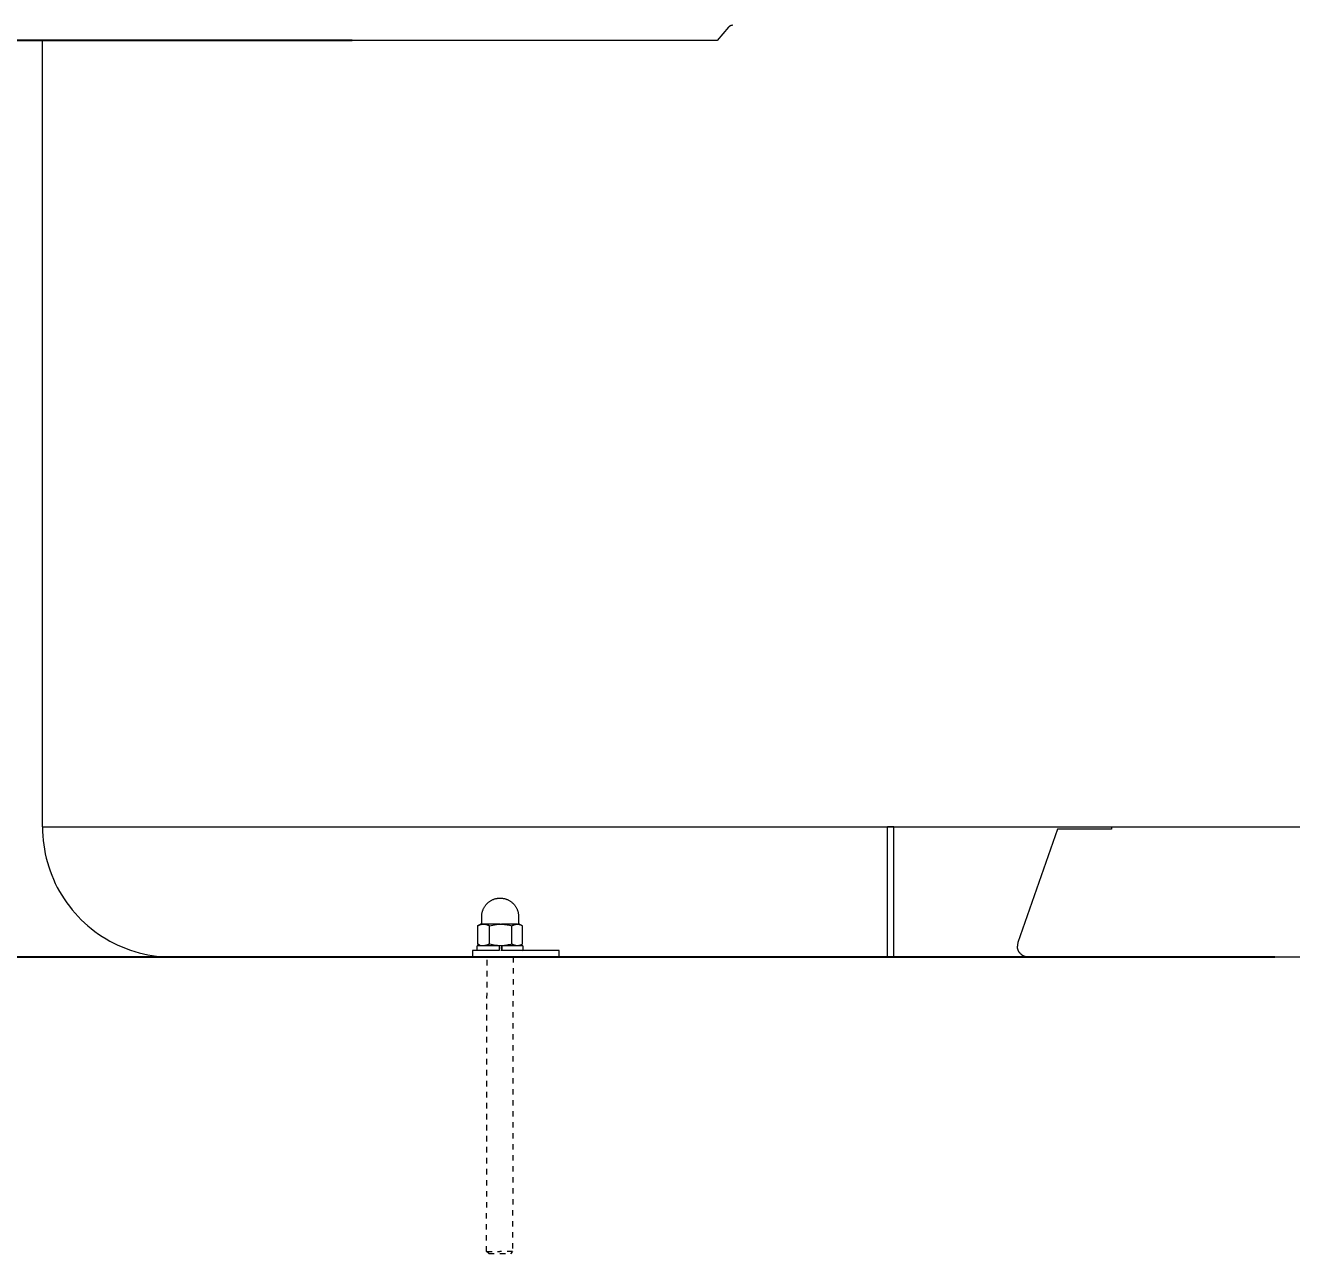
# Model space of a CAD drawing. Header units: inches. Extents: x 214 to 477, y -11 to 187.
# Drawn here: x 232.59 to 255.6, y 67.32 to 89.64 of the extents above; entities that cross this region are included whole.
import ezdxf

# ---------------------------------------------------------------- set-up
doc = ezdxf.new("R2010")
doc.units = ezdxf.units.IN
doc.linetypes.add('HIDDEN', pattern=[1.905, 1.27, -0.635])
for name, color, linetype, lineweight in [('ZANO_R', 7, 'Continuous', 0), ('ZANO_R_przerywana', 250, 'HIDDEN', 0), ('ZANO_W', 1, 'Continuous', 0)]:
    doc.layers.add(name, color=color, linetype=linetype, lineweight=lineweight)
doc.styles.get("Standard").update_dxf_attribs({"font": 'arial.ttf'})
doc.dimstyles.new('amerykanie', dxfattribs={"dimtxt": 50, "dimasz": 50, "dimexe": 0.5, "dimexo": 0.5, "dimgap": 1, "dimtad": 1, "dimdec": 0, "dimzin": 0, "dimlunit": 5, "dimtxsty": 'Standard', "dimcen": 0.09, "dimclrd": 1, "dimclre": 1, "dimclrt": 1, "dimazin": 0, "dimtfac": 1, "dimtdec": 0, "dimtmove": 0, "dimatfit": 3, "dimfxl": 1, "dimtzin": 0, "dimarcsym": 1})

# ---------------------------------------------------------------- blocks, each defined once
blk = doc.blocks.new('*D355')
at = {"layer": 'ZANO_W', "color": 1, "lineweight": -2}
for p, q in [((238.53, 89.363), (225.178, 89.363)), ((225.678, 88.363), (225.678, 73.709)), ((237.549, 72.709), (225.178, 72.709))]:
    blk.add_line(p, q, dxfattribs=at)
at = {"layer": 'ZANO_W', "color": 1}
for points in [[(225.844, 88.363), (225.511, 88.363), (225.678, 89.363)], [(225.511, 73.709), (225.844, 73.709), (225.678, 72.709)]]:
    blk.add_solid(points, dxfattribs=at)
at = {"layer": 'ZANO_W', "color": 1, "insert": (223.917, 81.036), "char_height": 2.4375, "attachment_point": 5, "rotation": 90}
blk.add_mtext('16 5/8', dxfattribs=at)
blk = doc.blocks.new('*D356')
at = {"layer": 'ZANO_W', "color": 1, "lineweight": -2}
for p, q in [((257.806, 121.283), (221.287, 121.283)), ((221.787, 120.283), (221.787, 73.709)), ((255.292, 72.709), (221.287, 72.709))]:
    blk.add_line(p, q, dxfattribs=at)
at = {"layer": 'ZANO_W', "color": 1}
for points in [[(221.953, 120.283), (221.62, 120.283), (221.787, 121.283)], [(221.62, 73.709), (221.953, 73.709), (221.787, 72.709)]]:
    blk.add_solid(points, dxfattribs=at)
at = {"layer": 'ZANO_W', "color": 1, "insert": (220.026, 96.996), "char_height": 2.4375, "attachment_point": 5, "rotation": 90}
blk.add_mtext('48 9/16', dxfattribs=at)
blk = doc.blocks.new('*D357')
at = {"layer": 'ZANO_W', "color": 1, "lineweight": -2}
for p, q in [((255.088, 177.692), (217.287, 177.692)), ((217.787, 176.692), (217.787, 73.709)), ((254.898, 72.709), (217.287, 72.709))]:
    blk.add_line(p, q, dxfattribs=at)
at = {"layer": 'ZANO_W', "color": 1}
for points in [[(217.954, 176.692), (217.621, 176.692), (217.787, 177.692)], [(217.621, 73.709), (217.954, 73.709), (217.787, 72.709)]]:
    blk.add_solid(points, dxfattribs=at)
at = {"layer": 'ZANO_W', "color": 1, "insert": (216.043, 125.2), "char_height": 2.4375, "attachment_point": 5, "rotation": 90}
blk.add_mtext('105', dxfattribs=at)

msp = doc.modelspace()

# ---------------------------------------------------------------- linework, layer by layer
at = {"layer": 'ZANO_R'}
for p, q in [((245.36662, 89.60432), (245.15923, 89.36332)), ((245.36877, 89.60683), (245.36662, 89.60432)), ((245.37101, 89.60926), (245.36877, 89.60683)), ((245.37332, 89.61161), (245.37101, 89.60926)), ((245.37572, 89.61388), (245.37332, 89.61161)), ((245.3782, 89.61607), (245.37572, 89.61388)), ((245.38074, 89.61817), (245.3782, 89.61607)), ((245.38336, 89.62018), (245.38074, 89.61817)), ((245.38605, 89.6221), (245.38336, 89.62018)), ((245.3888, 89.62392), (245.38605, 89.6221)), ((245.39162, 89.62565), (245.3888, 89.62392)), ((245.39449, 89.62728), (245.39162, 89.62565)), ((245.39742, 89.62881), (245.39449, 89.62728)), ((245.40039, 89.63024), (245.39742, 89.62881)), ((245.40342, 89.63157), (245.40039, 89.63024)), ((245.40649, 89.63278), (245.40342, 89.63157)), ((245.4096, 89.6339), (245.40649, 89.63278)), ((245.41274, 89.6349), (245.4096, 89.6339)), ((245.41592, 89.63579), (245.41274, 89.6349)), ((245.41913, 89.63658), (245.41592, 89.63579)), ((245.42236, 89.63725), (245.41913, 89.63658)), ((245.42562, 89.63781), (245.42236, 89.63725)), ((245.42889, 89.63826), (245.42562, 89.63781)), ((245.43217, 89.63859), (245.42889, 89.63826)), ((245.43547, 89.63881), (245.43217, 89.63859)), ((245.43877, 89.63891), (245.43547, 89.63881)), ((232.9009, 75.0719), (232.9009, 89.36332)), ((245.15923, 89.36332), (232.9009, 89.36332)), ((232.90098, 75.0719), (232.9009, 75.0719)), ((232.9009, 75.0719), (232.90219, 74.99038)), ((232.90098, 75.0719), (258.09791, 75.0719)), ((248.25533, 75.07144), (248.25533, 75.0719)), ((248.37344, 75.07144), (248.25533, 75.07144)), ((248.25533, 72.70922), (248.25533, 75.07144)), ((248.37344, 75.07144), (248.37344, 75.0719)), ((248.37344, 72.70922), (248.37344, 75.07144)), ((251.34367, 75.03208), (250.62715, 72.9707)), ((252.32793, 75.03208), (251.34367, 75.03208)), ((252.32793, 75.0719), (252.32793, 75.03208)), ((232.90219, 74.99038), (232.90629, 74.90895)), ((232.90629, 74.90895), (232.9132, 74.82771)), ((232.9132, 74.82771), (232.92291, 74.74676)), ((232.92291, 74.74676), (232.93541, 74.66619)), ((232.93541, 74.66619), (232.95068, 74.5861)), ((232.95068, 74.5861), (232.9687, 74.50659)), ((232.9687, 74.50659), (232.98946, 74.42775)), ((232.98946, 74.42775), (233.01292, 74.34966)), ((233.01292, 74.34966), (233.03907, 74.27244)), ((233.03907, 74.27244), (233.06787, 74.19616)), ((233.06787, 74.19616), (233.09928, 74.12093)), ((233.09928, 74.12093), (233.13327, 74.04682)), ((233.13327, 74.04682), (233.16979, 73.97393)), ((233.16979, 73.97393), (233.20881, 73.90234)), ((233.20881, 73.90234), (233.25028, 73.83214)), ((233.25028, 73.83214), (233.29414, 73.76342)), ((233.29414, 73.76342), (233.34035, 73.69624)), ((233.34035, 73.69624), (233.38885, 73.63071)), ((240.94333, 73.63797), (240.95009, 73.64718)), ((240.95009, 73.64718), (240.95716, 73.65615)), ((240.95716, 73.65615), (240.96454, 73.66488)), ((240.96454, 73.66488), (240.97221, 73.67335)), ((240.97221, 73.67335), (240.98016, 73.68156)), ((240.98016, 73.68156), (240.98839, 73.68949)), ((240.98839, 73.68949), (240.99689, 73.69713)), ((240.99689, 73.69713), (241.00564, 73.70448)), ((241.00564, 73.70448), (241.01463, 73.71152)), ((241.01463, 73.71152), (241.02387, 73.71825)), ((241.02387, 73.71825), (241.03332, 73.72467)), ((241.03332, 73.72467), (241.04299, 73.73076)), ((241.04299, 73.73076), (241.05287, 73.73651)), ((241.05287, 73.73651), (241.06293, 73.74192)), ((241.06293, 73.74192), (241.07317, 73.74699)), ((241.07317, 73.74699), (241.08358, 73.75171)), ((241.08358, 73.75171), (241.09414, 73.75606)), ((241.09414, 73.75606), (241.10485, 73.76006)), ((241.10485, 73.76006), (241.11569, 73.76368)), ((241.11569, 73.76368), (241.12664, 73.76693)), ((241.12664, 73.76693), (241.1377, 73.76981)), ((241.1377, 73.76981), (241.14885, 73.77231)), ((241.14885, 73.77231), (241.16008, 73.77442)), ((241.16008, 73.77442), (241.17137, 73.77616)), ((241.17137, 73.77616), (241.18272, 73.7775)), ((241.18272, 73.7775), (241.19411, 73.77846)), ((241.19411, 73.77846), (241.20552, 73.77902)), ((241.20552, 73.77902), (241.21695, 73.7792)), ((241.21695, 73.7792), (241.22837, 73.77899)), ((241.22837, 73.77899), (241.23978, 73.77839)), ((241.23978, 73.77839), (241.25117, 73.77739)), ((241.25117, 73.77739), (241.26251, 73.77601)), ((241.26251, 73.77601), (241.2738, 73.77425)), ((241.2738, 73.77425), (241.28502, 73.77209)), ((241.28502, 73.77209), (241.29616, 73.76956)), ((241.29616, 73.76956), (241.30721, 73.76665)), ((241.30721, 73.76665), (241.31816, 73.76336)), ((241.31816, 73.76336), (241.32898, 73.7597)), ((241.32898, 73.7597), (241.33968, 73.75568)), ((241.33968, 73.75568), (241.35023, 73.75129)), ((241.35023, 73.75129), (241.36062, 73.74654)), ((241.36062, 73.74654), (241.37085, 73.74144)), ((241.37085, 73.74144), (241.38089, 73.73599)), ((241.38089, 73.73599), (241.39075, 73.73021)), ((241.39075, 73.73021), (241.4004, 73.72409)), ((241.4004, 73.72409), (241.40983, 73.71765)), ((241.40983, 73.71765), (241.41905, 73.71088)), ((241.41905, 73.71088), (241.42802, 73.70381)), ((241.42802, 73.70381), (241.43675, 73.69644)), ((241.43675, 73.69644), (241.44522, 73.68877)), ((241.44522, 73.68877), (241.45342, 73.68081)), ((241.45342, 73.68081), (241.46135, 73.67258)), ((241.46135, 73.67258), (241.46899, 73.66409)), ((241.46899, 73.66409), (241.47634, 73.65534)), ((241.47634, 73.65534), (241.48339, 73.64634)), ((241.48339, 73.64634), (241.49012, 73.63711)), ((233.38885, 73.63071), (233.43958, 73.56688)), ((233.43958, 73.56688), (233.49249, 73.50485)), ((233.49249, 73.50485), (233.5475, 73.44468)), ((233.5475, 73.44468), (233.60456, 73.38644)), ((240.88157, 73.31713), (240.88177, 73.44508)), ((240.88177, 73.44508), (240.88199, 73.4565)), ((240.88199, 73.4565), (240.88259, 73.46792)), ((240.88259, 73.46792), (240.88358, 73.4793)), ((240.88358, 73.4793), (240.88496, 73.49064)), ((240.88496, 73.49064), (240.88673, 73.50193)), ((240.88673, 73.50193), (240.88888, 73.51316)), ((240.88888, 73.51316), (240.89141, 73.5243)), ((240.89141, 73.5243), (240.89432, 73.53535)), ((240.89432, 73.53535), (240.89761, 73.54629)), ((240.89761, 73.54629), (240.90127, 73.55712)), ((240.90127, 73.55712), (240.9053, 73.56781)), ((240.9053, 73.56781), (240.90969, 73.57836)), ((240.90969, 73.57836), (240.91444, 73.58875)), ((240.91444, 73.58875), (240.91953, 73.59898)), ((240.91953, 73.59898), (240.92498, 73.60903)), ((240.92498, 73.60903), (240.93076, 73.61888)), ((240.93076, 73.61888), (240.93688, 73.62853)), ((240.93688, 73.62853), (240.94333, 73.63797)), ((241.49012, 73.63711), (241.49654, 73.62765)), ((241.49654, 73.62765), (241.50262, 73.61798)), ((241.50262, 73.61798), (241.50838, 73.60811)), ((241.50838, 73.60811), (241.51379, 73.59805)), ((241.51379, 73.59805), (241.51886, 73.5878)), ((241.51886, 73.5878), (241.52357, 73.5774)), ((241.52357, 73.5774), (241.52793, 73.56683)), ((241.52793, 73.56683), (241.53192, 73.55612)), ((241.53192, 73.55612), (241.53555, 73.54529)), ((241.53555, 73.54529), (241.5388, 73.53433)), ((241.5388, 73.53433), (241.54168, 73.52328)), ((241.54168, 73.52328), (241.54418, 73.51212)), ((241.54418, 73.51212), (241.54629, 73.5009)), ((241.54629, 73.5009), (241.54802, 73.4896)), ((241.54802, 73.4896), (241.54937, 73.47825)), ((241.54937, 73.47825), (241.55032, 73.46687)), ((241.55032, 73.46687), (241.55089, 73.45545)), ((241.55107, 73.44403), (241.55087, 73.31607)), ((241.55089, 73.45545), (241.55107, 73.44403)), ((233.60456, 73.38644), (233.6636, 73.33021)), ((233.6636, 73.33021), (233.72454, 73.27604)), ((233.72454, 73.27604), (233.78731, 73.22402)), ((233.78731, 73.22402), (233.85184, 73.17418)), ((240.80719, 73.27575), (240.80667, 72.94535)), ((240.81379, 73.27966), (240.80719, 73.27575)), ((240.80719, 73.27575), (240.81387, 73.27956)), ((240.81379, 73.27966), (240.86187, 73.30731)), ((240.81387, 73.27956), (240.82067, 73.28314)), ((240.82067, 73.28314), (240.82759, 73.28649)), ((240.82759, 73.28649), (240.83462, 73.28961)), ((240.83462, 73.28961), (240.84175, 73.29248)), ((240.84175, 73.29248), (240.84897, 73.29511)), ((240.84897, 73.29511), (240.85627, 73.2975)), ((240.85627, 73.2975), (240.86366, 73.29964)), ((240.9091, 73.30724), (240.86187, 73.30731)), ((240.86366, 73.29964), (240.87111, 73.30153)), ((240.87111, 73.30153), (240.87862, 73.30316)), ((240.87179, 73.30738), (240.88157, 73.31713)), ((240.87862, 73.30316), (240.88618, 73.30455)), ((240.88618, 73.30455), (240.89379, 73.30567)), ((240.89379, 73.30567), (240.90142, 73.30654)), ((240.90142, 73.30654), (240.90909, 73.30715)), ((240.9148, 73.30724), (240.90959, 73.30724)), ((240.9148, 73.30724), (240.92234, 73.30686)), ((241.21572, 73.30677), (240.92079, 73.30723)), ((240.92234, 73.30686), (240.92987, 73.30622)), ((240.92987, 73.30622), (240.93737, 73.30533)), ((240.93737, 73.30533), (240.94484, 73.30418)), ((240.94484, 73.30418), (240.95226, 73.30279)), ((240.95226, 73.30279), (240.95964, 73.30114)), ((240.95964, 73.30114), (240.96695, 73.29924)), ((240.96695, 73.29924), (240.97419, 73.2971)), ((240.97419, 73.2971), (240.98136, 73.29471)), ((240.98136, 73.29471), (240.98844, 73.29208)), ((240.98844, 73.29208), (240.99543, 73.28921)), ((240.99543, 73.28921), (241.00232, 73.28611)), ((241.00232, 73.28611), (241.0091, 73.28277)), ((241.0091, 73.28277), (241.01576, 73.27921)), ((241.01576, 73.27921), (241.0223, 73.27542)), ((241.02178, 72.94502), (241.0223, 73.27542)), ((241.0223, 73.27542), (241.05168, 73.28341)), ((241.05168, 73.28341), (241.08132, 73.29037)), ((241.08132, 73.29037), (241.11119, 73.29631)), ((241.11119, 73.29631), (241.1303, 73.29946)), ((241.1303, 73.29946), (241.14951, 73.30205)), ((241.14951, 73.30205), (241.16878, 73.30408)), ((241.16878, 73.30408), (241.1881, 73.30554)), ((241.1881, 73.30554), (241.20746, 73.30643)), ((241.20746, 73.30643), (241.22683, 73.30675)), ((241.20844, 73.30649), (241.21572, 73.30666)), ((241.22683, 73.30675), (241.24989, 73.30609)), ((241.52282, 73.30628), (241.23917, 73.30673)), ((241.24989, 73.30609), (241.27292, 73.3047)), ((241.27292, 73.3047), (241.29589, 73.30259)), ((241.29589, 73.30259), (241.31878, 73.29975)), ((241.31878, 73.29975), (241.34157, 73.29618)), ((241.34157, 73.29618), (241.36424, 73.2919)), ((241.36424, 73.2919), (241.38676, 73.2869)), ((241.38676, 73.2869), (241.40911, 73.28119)), ((241.40911, 73.28119), (241.43126, 73.27478)), ((241.43074, 72.94437), (241.43126, 73.27478)), ((241.43126, 73.27478), (241.43669, 73.27828)), ((241.43669, 73.27828), (241.44223, 73.2816)), ((241.44223, 73.2816), (241.44788, 73.28471)), ((241.44788, 73.28471), (241.45363, 73.28764)), ((241.45363, 73.28764), (241.45948, 73.29036)), ((241.45948, 73.29036), (241.46543, 73.29287)), ((241.46543, 73.29287), (241.47145, 73.29518)), ((241.47145, 73.29518), (241.47756, 73.29728)), ((241.47756, 73.29728), (241.48373, 73.29917)), ((241.48373, 73.29917), (241.48997, 73.30084)), ((241.48997, 73.30084), (241.49625, 73.3023)), ((241.49625, 73.3023), (241.50259, 73.30353)), ((241.50259, 73.30353), (241.50896, 73.30455)), ((241.50896, 73.30455), (241.51537, 73.30535)), ((241.51537, 73.30535), (241.5218, 73.30592)), ((241.5218, 73.30592), (241.52824, 73.30627)), ((241.52537, 73.30628), (241.52331, 73.30628)), ((241.52824, 73.30627), (241.53468, 73.3059)), ((241.57053, 73.3062), (241.53335, 73.30626)), ((241.53468, 73.3059), (241.54111, 73.3053)), ((241.54111, 73.3053), (241.54751, 73.30449)), ((241.54751, 73.30449), (241.55389, 73.30345)), ((241.55087, 73.31607), (241.56062, 73.30629)), ((241.55389, 73.30345), (241.56022, 73.30219)), ((241.56022, 73.30219), (241.5665, 73.30072)), ((241.5665, 73.30072), (241.57273, 73.29902)), ((241.57054, 73.3062), (241.61327, 73.28144)), ((241.57273, 73.29902), (241.57889, 73.29712)), ((241.57889, 73.29712), (241.58499, 73.295)), ((241.58499, 73.295), (241.59101, 73.29267)), ((241.59101, 73.29267), (241.59695, 73.29013)), ((241.59695, 73.29013), (241.60279, 73.28739)), ((241.60279, 73.28739), (241.60854, 73.28445)), ((241.60854, 73.28445), (241.61418, 73.28132)), ((241.61418, 73.28132), (241.61971, 73.27799)), ((241.61971, 73.27799), (241.62512, 73.27447)), ((241.6246, 72.94406), (241.62512, 73.27447)), ((233.85184, 73.17418), (233.91805, 73.12661)), ((233.91805, 73.12661), (233.98586, 73.08135)), ((233.98586, 73.08135), (234.0552, 73.03846)), ((234.0552, 73.03846), (234.12597, 72.99798)), ((234.12597, 72.99798), (234.1981, 72.95997)), ((234.1981, 72.95997), (234.2715, 72.92447)), ((250.62161, 72.95175), (250.62019, 72.94532)), ((250.62324, 72.95813), (250.62161, 72.95175)), ((250.62509, 72.96445), (250.62324, 72.95813)), ((250.62715, 72.9707), (250.62509, 72.96445)), ((234.2715, 72.92447), (234.34608, 72.89153)), ((234.34608, 72.89153), (234.42175, 72.86118)), ((234.42175, 72.86118), (234.49843, 72.83346)), ((234.49843, 72.83346), (234.57601, 72.8084)), ((234.57601, 72.8084), (234.65441, 72.78604)), ((234.65441, 72.78604), (234.73354, 72.76639)), ((234.73354, 72.76639), (234.8133, 72.74949)), ((234.8133, 72.74949), (234.8936, 72.73535)), ((234.8936, 72.73535), (234.97433, 72.72398)), ((234.97433, 72.72398), (235.05541, 72.71541)), ((240.71591, 72.82733), (240.71591, 72.70922)), ((240.97923, 72.82733), (240.71591, 72.82733)), ((240.8001, 72.83103), (240.80023, 72.91371)), ((240.80016, 72.83103), (241.20724, 72.8304)), ((241.20737, 72.91308), (240.80023, 72.91371)), ((240.80667, 72.94535), (240.81328, 72.94141)), ((240.86125, 72.91361), (240.81328, 72.94141)), ((240.92225, 72.91391), (240.91474, 72.91353)), ((240.92974, 72.91454), (240.92225, 72.91391)), ((240.9372, 72.91543), (240.92974, 72.91454)), ((240.94463, 72.91656), (240.9372, 72.91543)), ((240.95202, 72.91794), (240.94463, 72.91656)), ((240.95936, 72.91957), (240.95202, 72.91794)), ((240.96664, 72.92145), (240.95936, 72.91957)), ((240.97385, 72.92357), (240.96664, 72.92145)), ((240.98099, 72.92594), (240.97385, 72.92357)), ((240.97923, 72.82733), (240.97923, 72.83076)), ((240.98804, 72.92854), (240.98099, 72.92594)), ((240.99501, 72.93137), (240.98804, 72.92854)), ((241.00187, 72.93445), (240.99501, 72.93137)), ((241.00862, 72.93774), (241.00187, 72.93445)), ((241.01526, 72.94127), (241.00862, 72.93774)), ((241.02178, 72.94502), (241.01526, 72.94127)), ((241.05114, 72.93694), (241.02178, 72.94502)), ((241.08076, 72.92988), (241.05114, 72.93694)), ((241.1106, 72.92385), (241.08076, 72.92988)), ((241.12971, 72.92064), (241.1106, 72.92386)), ((241.1489, 72.91799), (241.12971, 72.92064)), ((241.16817, 72.9159), (241.1489, 72.91799)), ((241.18749, 72.91438), (241.16817, 72.9159)), ((241.20684, 72.91343), (241.18749, 72.91438)), ((241.22621, 72.91305), (241.20684, 72.91343)), ((241.20724, 72.8304), (241.20737, 72.91307)), ((241.22619, 72.91305), (241.20737, 72.91308)), ((241.2085, 72.91307), (241.21322, 72.91306)), ((241.24927, 72.91363), (241.22621, 72.91305)), ((241.50332, 72.82733), (241.22773, 72.82733)), ((241.24713, 72.91301), (241.23516, 72.91303)), ((241.24336, 72.87365), (241.24335, 72.86971)), ((241.24448, 72.83034), (241.24335, 72.86971)), ((241.24336, 72.87365), (241.2435, 72.89047)), ((241.24371, 72.90058), (241.2435, 72.89047)), ((241.2442, 72.91068), (241.24371, 72.90058)), ((241.24448, 72.83034), (241.24856, 72.83034)), ((241.24869, 72.91301), (241.24713, 72.91301)), ((241.24869, 72.91301), (241.24856, 72.83034)), ((241.24856, 72.83034), (241.63078, 72.82972)), ((241.63092, 72.9124), (241.24869, 72.91301)), ((241.2723, 72.91495), (241.24927, 72.91363)), ((241.29528, 72.91699), (241.2723, 72.91495)), ((241.31818, 72.91976), (241.29528, 72.91699)), ((241.34098, 72.92325), (241.31818, 72.91976)), ((241.36366, 72.92747), (241.34098, 72.92325)), ((241.3862, 72.93239), (241.36366, 72.92747)), ((241.40857, 72.93803), (241.3862, 72.93239)), ((241.43074, 72.94437), (241.40857, 72.93803)), ((241.43619, 72.94087), (241.43074, 72.94437)), ((241.44175, 72.93755), (241.43619, 72.94087)), ((241.44741, 72.93442), (241.44175, 72.93755)), ((241.45318, 72.93149), (241.44741, 72.93442)), ((241.45168, 72.83001), (241.45167, 72.82733)), ((241.45905, 72.92875), (241.45318, 72.93149)), ((241.465, 72.92621), (241.45905, 72.92875)), ((241.47104, 72.92387), (241.465, 72.92621)), ((241.47715, 72.92174), (241.47104, 72.92387)), ((241.48333, 72.91981), (241.47715, 72.92174)), ((241.48957, 72.91809), (241.48333, 72.91981)), ((241.49587, 72.91659), (241.48957, 72.91809)), ((241.50221, 72.9153), (241.49587, 72.91659)), ((241.50859, 72.91422), (241.50221, 72.9153)), ((242.29072, 72.82733), (241.50332, 72.82733)), ((241.51501, 72.91336), (241.50859, 72.91422)), ((241.52145, 72.91272), (241.51501, 72.91336)), ((241.53454, 72.91294), (241.52813, 72.91257)), ((241.54093, 72.91353), (241.53454, 72.91294)), ((241.54731, 72.91434), (241.54093, 72.91353)), ((241.55365, 72.91537), (241.54731, 72.91434)), ((241.55995, 72.91662), (241.55365, 72.91537)), ((241.5662, 72.91808), (241.55995, 72.91662)), ((241.5724, 72.91975), (241.5662, 72.91808)), ((241.6127, 72.93711), (241.56992, 72.9125)), ((241.57854, 72.92164), (241.5724, 72.91975)), ((241.58461, 72.92374), (241.57854, 72.92164)), ((241.59061, 72.92604), (241.58461, 72.92374)), ((241.59652, 72.92855), (241.59061, 72.92604)), ((241.60234, 72.93126), (241.59652, 72.92855)), ((241.60807, 72.93417), (241.60234, 72.93126)), ((241.61369, 72.93728), (241.60807, 72.93417)), ((241.6192, 72.94058), (241.61369, 72.93728)), ((241.6246, 72.94406), (241.6192, 72.94058)), ((241.63094, 72.9124), (241.63081, 72.82972)), ((242.29072, 72.70922), (242.29072, 72.82733)), ((250.61635, 72.91265), (250.61624, 72.90607)), ((250.61635, 72.89935), (250.61624, 72.90607)), ((250.61668, 72.91923), (250.61635, 72.91265)), ((250.61669, 72.89264), (250.61635, 72.89935)), ((250.61723, 72.92579), (250.61668, 72.91923)), ((250.61727, 72.88594), (250.61669, 72.89264)), ((250.618, 72.93233), (250.61723, 72.92579)), ((250.61807, 72.87927), (250.61727, 72.88594)), ((250.61898, 72.93884), (250.618, 72.93233)), ((250.6191, 72.87262), (250.61807, 72.87927)), ((250.62019, 72.94532), (250.61898, 72.93884)), ((250.62035, 72.86602), (250.6191, 72.87262)), ((250.62183, 72.85946), (250.62035, 72.86602)), ((250.62354, 72.85296), (250.62183, 72.85946)), ((250.62546, 72.84652), (250.62354, 72.85296)), ((250.6276, 72.84015), (250.62546, 72.84652)), ((250.62996, 72.83385), (250.6276, 72.84015)), ((250.63253, 72.82764), (250.62996, 72.83385)), ((250.63532, 72.82153), (250.63253, 72.82764)), ((250.63831, 72.81551), (250.63532, 72.82153)), ((250.6415, 72.80959), (250.63831, 72.81551)), ((250.64489, 72.80379), (250.6415, 72.80959)), ((250.64848, 72.79811), (250.64489, 72.80379)), ((250.65227, 72.79255), (250.64848, 72.79811)), ((250.65624, 72.78713), (250.65227, 72.79255)), ((250.66039, 72.78184), (250.65624, 72.78713)), ((250.66472, 72.7767), (250.66039, 72.78184)), ((250.66922, 72.77171), (250.66472, 72.7767)), ((250.67389, 72.76688), (250.66922, 72.77171)), ((250.67873, 72.7622), (250.67389, 72.76688)), ((250.68372, 72.7577), (250.67873, 72.7622)), ((250.68886, 72.75337), (250.68372, 72.7577)), ((250.69414, 72.74922), (250.68886, 72.75337)), ((250.69957, 72.74525), (250.69414, 72.74922)), ((250.70512, 72.74147), (250.69957, 72.74525)), ((250.71081, 72.73788), (250.70512, 72.74147)), ((250.71661, 72.73448), (250.71081, 72.73788)), ((250.72252, 72.73129), (250.71661, 72.73448)), ((250.72854, 72.7283), (250.72252, 72.73129)), ((250.73466, 72.72552), (250.72854, 72.7283)), ((250.74087, 72.72294), (250.73466, 72.72552)), ((250.74717, 72.72059), (250.74087, 72.72294)), ((250.75354, 72.71844), (250.74717, 72.72059)), ((250.75998, 72.71652), (250.75354, 72.71844)), ((235.05541, 72.71541), (235.13674, 72.70965)), ((235.13674, 72.70965), (235.21821, 72.70669)), ((235.21821, 72.70669), (235.29975, 72.70655)), ((235.29975, 72.70655), (235.38123, 72.70922)), ((235.38123, 72.70922), (240.71591, 72.70922)), ((240.97904, 72.70922), (240.71591, 72.70922)), ((241.50332, 72.70922), (241.22779, 72.70922)), ((242.29072, 72.70922), (241.50332, 72.70922)), ((242.29072, 72.70922), (248.25533, 72.70922)), ((248.25533, 72.70922), (248.37344, 72.70922)), ((248.37344, 72.70922), (250.81309, 72.70922)), ((250.76648, 72.71482), (250.75998, 72.71652)), ((250.77304, 72.71334), (250.76648, 72.71482)), ((250.77964, 72.71208), (250.77304, 72.71334)), ((250.78628, 72.71105), (250.77964, 72.71208)), ((250.79296, 72.71025), (250.78628, 72.71105)), ((250.79965, 72.70968), (250.79296, 72.71025)), ((250.80637, 72.70933), (250.79965, 72.70968)), ((250.81309, 72.70922), (250.80637, 72.70933)), ((250.81309, 72.70922), (256.06899, 72.70922))]:
    msp.add_line(p, q, dxfattribs=at)
msp.add_lwpolyline([(224.67066, 72.70922), (300.04836, 72.70922)], dxfattribs=at)
at = {"layer": 'ZANO_R_przerywana', "ltscale": 0.05}
for p, q in [((240.97063, 67.35686), (240.97904, 72.70922)), ((241.45149, 72.70922), (241.44307, 67.35612)), ((240.97067, 67.35683), (240.97064, 67.35685)), ((240.97071, 67.35686), (241.21394, 67.35649)), ((241.00852, 67.31885), (240.97071, 67.35678)), ((241.00854, 67.31885), (241.21274, 67.31854)), ((241.21274, 67.31854), (241.40504, 67.31823)), ((241.44297, 67.35612), (241.21394, 67.35649)), ((241.44302, 67.35607), (241.40506, 67.31823))]:
    msp.add_line(p, q, dxfattribs=at)

# ---------------------------------------------------------------- dimensions: what is measured, and where the dimension line sits
at = {"layer": 'ZANO_W'}
for base, p1, p2, picture, middle in [((217.78743, 72.70922), (255.5884, 177.69171), (255.3979, 72.70922), '*D357', (216.04291, 125.20046)), ((221.78652, 72.70922), (258.30613, 121.28309), (255.7916, 72.70922), '*D356', (220.0262, 96.99615)), ((225.67752, 72.70922), (239.03007, 89.36332), (238.04857, 72.70922), '*D355', (223.9172, 81.03627))]:
    dim = msp.add_linear_dim(base=base, p1=p1, p2=p2, angle=90, dimstyle='amerykanie', override={"dimtxt": 2.4375, "dimasz": 1, "dimgap": 0.5, "dimdec": 4, "dimaunit": 1, "dimadec": 1, "dimtdec": 4, "dimtmove": 1, "dimfrac": 2}, dxfattribs=at)
    dim.commit()
    dim.dimension.update_dxf_attribs({"geometry": picture, "text_midpoint": middle})

doc.saveas('drawing.dxf')
